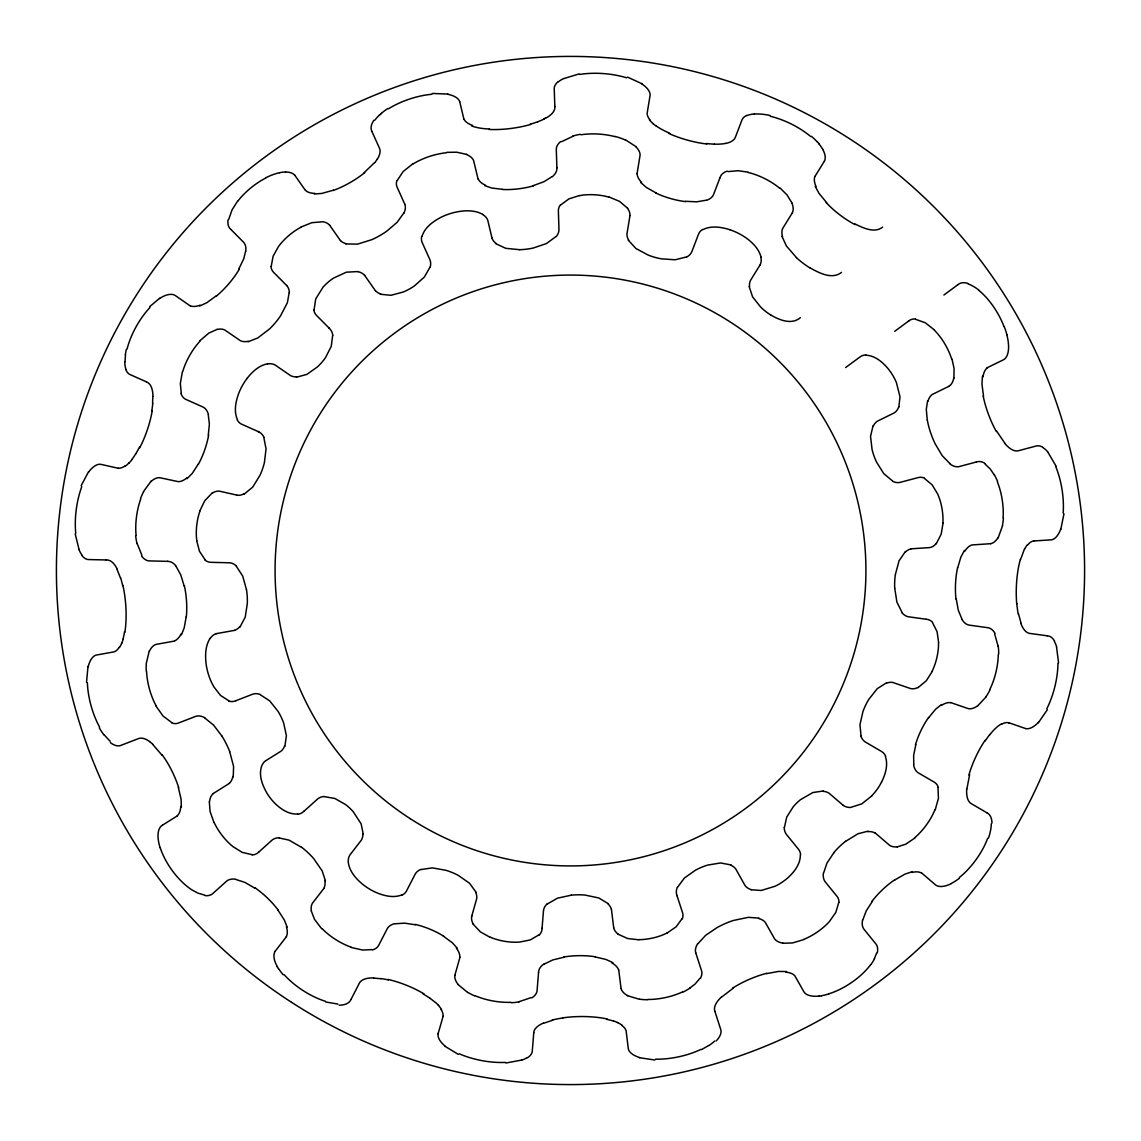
<?xml version="1.0" encoding="UTF-8"?>
<svg xmlns="http://www.w3.org/2000/svg" width="1141" height="1141" viewBox="0 0 1141 1141"><rect width="100%" height="100%" fill="white"/><g stroke="black" fill="none" stroke-linecap="round" stroke-linejoin="round"><path stroke-width="1.5" d="M289.172 292.709L287.361 302.764L280.586 315.772A27.156 8.786 -49.9 0 1 269.704 328.808L257.809 337.95L247.996 341.815M125.011 361.825L125.51 354.651M784.38 827.525L786.734 817.07L793.266 806.744A17.928 6.005 -44.2 0 1 800.597 799.584L812.891 792.524L823.289 790.998M363.266 834.199L361.112 823.802L353.225 811.707A18.613 6.204 43 0 0 345.595 804.576L334.826 798.458L324.286 796.646M181.348 807.129L181.105 799.299L178.367 787.59M209.331 801.795L210.058 811.365L213.923 822.39M152.58 403.557L152.808 396.498M838.735 902.545L835.825 912.386L829.393 921.557A33.203 14.391 -34 0 1 803.92 939.328M943.037 523.12L941.197 534.116L936.319 543.644M538.552 972.446L538.652 971.533A52.786 20.025 4.5 0 1 543.957 963.945M542.046 928.489L543.487 910.618M538.566 972.26L537.126 990.088A48.649 18.755 6.1 0 1 531.934 997.876M542.061 928.303L541.961 929.316A56.394 21.536 5.5 0 1 539.365 934.95M637.035 173.803L640.072 155.304A48.763 18.513 9.5 0 0 635.779 146.661M966.898 788.944L969.636 774.611M629.975 215.563L626.937 234.062A62.113 23.419 10.5 0 0 628.705 240.181M1063.983 513.735L1060.816 529.296M186.183 616.796L184.214 627.864L181.448 634.795M533.76 1032.691L532.305 1050.733A43.501 16.701 5.7 0 1 527.598 1057.721M245.572 251.405L243.746 258.765L238.726 269.176M982.444 376.102L981.945 384.118L983.556 396.341M953.919 378.199L954.061 368.372L951.993 359.073M895.414 574.351L899.051 560.844L905.398 551.517M208.275 435.349L209.374 424.053L208.261 414.711M641.656 83.806A43.643 16.559 9.5 0 1 650.113 95.302L647.161 113.159A46.596 17.472 10.7 0 0 649.899 119.791M823.602 873.008L827.011 863.01L833.829 852.783M454.845 975.341L459.937 957.299M228.656 219.514L232.079 209.844L237.428 201.386M233.249 776.893L233.577 766.367L229.683 751.619M471.632 916.594L471.832 915.795M1002.525 525.773L998.204 537.768M88 666.472L86.545 682.118M957.684 567.918L960.879 557.05L964.416 550.433M438.101 1033.832L438.301 1033.104M443.079 1016.36L438.315 1033.019M862.81 919.874L866.233 910.875L872.494 901.19M182.389 371.681L180.321 383.561L181.262 392.989M915.852 744.574L913.627 755.47L913.798 764.727M471.918 915.524L476.738 898.552A62.698 23.647 16.9 0 0 475.683 892.276M1020.496 559.66L1024.49 548.964M123.214 639.046L121.916 643.025M422.027 236.358C424.694 227.53 432.767 221.668 440.554 217.517A28.14 12.366 -18.8 0 1 457.299 211.827C465.742 210.272 475.127 210.044 482.814 214.422M927.633 400.705L926.292 409.334L927.262 420.088M876.53 953.263L874.363 958.711M898.837 407.023L900.007 396.868L896.398 382.535A25.444 11.039 58.8 0 0 887.698 368.201C882.221 361.811 874.933 355.65 866.147 355.236M429.972 267.208L424.352 277.049L414.511 285.849A20.324 6.661 -29.7 0 1 403.344 291.982L390.949 295.305L380.409 294.25M935.249 809.725L938.43 798.358L938.016 787.604M199.818 510.911L204.695 500.842L212.055 493.097M719.885 177.982L720.271 177.04A49.748 19.169 22.3 0 1 727.259 171.107M719.857 178.067L713.553 194.555A53.884 20.452 20.8 0 1 706.436 200.374M284.879 746.257L286.405 735.674L283.638 722.952A20.923 6.817 63.3 0 0 278.019 711.299L269.675 700.859L260.105 694.598M397.211 180.52L403.201 171.492L412.6 164.004M81.139 485.752L88.584 471.704M149.271 651.069L146.29 663.349A40.705 17.229 75.2 0 0 146.276 671.093M681.976 918.833L676.114 926.834L667.314 932.867M677.54 887.27L684.415 878.014L695.454 870.198A21.479 6.974 -23.6 0 1 707.534 865.12L720.542 862.953L731.153 864.964M881.537 782.227C885.359 774.425 888.34 765.112 885.416 756.526M873.065 425.736L870.54 436.318L872.081 449.583A21.993 7.103 69.5 0 0 876.53 462.076L883.79 473.658L892.69 481.103M403.672 213.21L397.097 222.352L386.984 230.995A28.554 9.085 -29.7 0 1 371.895 239.639L357.561 244.131L345.766 243.932M932.24 671.436L926.292 680.778L918.134 687.552M792.41 212.725L782.569 228.685A56.123 21.109 32.9 0 0 782.541 236.643M1047.338 709.702L1038.438 722.667M143.509 491.543L151.04 481.26M824.487 161.024L815.33 175.814M198.363 463.973L192.259 473.387L187.01 478.692M351.029 999.402L359.329 983.242A48.293 18.327 27.1 0 1 369.584 978.051A47.494 17.4 24.8 0 1 373.706 977.937M815.145 176.128L814.831 176.641A49.263 18.399 33.3 0 0 816.1 186.696M759.749 265.439L760.22 264.655A59.432 22.563 31.8 0 0 760.862 257.039M759.892 265.211L750.364 280.615A65.864 24.86 32.7 0 0 749.551 286.862M210.101 638.304C205.294 645.792 205.095 655.234 206.093 663.82A29.067 12.793 74.3 0 0 214.08 687.139L220.57 695.468L228.842 700.802M286.477 936.604L275.181 951.237M699.875 978.379L695.111 984.013L689.706 988.163M323.859 888.44L312.477 903.187A53.042 20.124 37.8 0 0 311.393 910.946M985.139 740.923L989.689 734.562M697.878 943.792L705.637 935.32L716.933 927.676A30.179 9.499 -23.6 0 1 733.306 920.487L748.425 917.321L759.036 918.134M986.052 696.909L977.452 706.151M928.631 717.703L935.677 709.174L941.453 704.553M247.369 377.985C252.532 371.51 259.207 365.32 267.622 363.779M131.714 460.008L128.962 463.16M374.519 162.65L364.193 172.619M239.967 627.065L245.229 617.153L247.326 603.418A23.704 7.559 85.6 0 0 246.485 589.64M560.716 204.966L568.831 198.933L579.229 195.596M555.995 236.529L546.482 243.532L533.175 248.053A23.505 7.502 -7.6 0 1 519.554 249.694M199.818 340.817L208.774 333.143L217.161 329.335M149.813 306.558L159.612 298.3M871.71 795.99L861.826 803.835L850.501 807.471A62.07 23.562 -49.3 0 1 843.299 805.375M721.526 997.148L733.192 988.22M538.966 934.864L530.223 939.956L519.512 942.081A30.522 13.25 10.5 0 1 490.288 937.217M205.237 895.656A49.79 19.069 48.9 0 0 212.711 893.631L226.674 881.094A53.313 20.238 47.9 0 1 235.702 879.226M252.289 854.951A56.508 21.565 48.7 0 0 258.066 852.684L258.765 852.085M297.887 814.275A65.308 24.902 48.7 0 0 303.406 811.736L304.105 811.137M258.622 852.199L272.014 840.147A61.015 23.148 47.9 0 1 279.146 837.779M303.977 811.251L317.355 799.199A71.484 27.127 47.9 0 1 324.144 796.447M379.568 115.141L381.451 113.472M800.44 317.583C791.84 325.228 779.232 320.036 770.688 314.916M547.238 904.043L557.507 898.167L571.313 895.186M841.53 272.371C832.046 279.859 819.252 272.999 810.21 267.964M216.505 295.633L206.878 302.679L199.761 306.016M882.635 227.159C874.22 233.648 863.01 227.772 854.709 223.864M915.225 837.765L905.726 844.197L897.14 846.936M552.158 176.584L544.015 181.69L533.147 185.669M845.524 841.402L857.946 833.786L867.916 831.176M177.326 815.886L162.464 825.171M908.493 321.149L909.32 320.564M957.656 284.865L958.483 284.294A48.008 18.484 54.9 0 1 967.753 283.325M845.581 367.573L860.157 356.848A63.012 24.032 54.4 0 1 865.962 354.908M894.744 331.289L908.421 321.206M943.907 295.02L957.584 284.922M213.381 793.437L229.255 783.468M561.486 141.726L573.053 136.25M894.943 879.868L904.97 874.12L912.244 871.695M544.271 964.031L552.971 959.881L564.253 957.156M708.732 1045.47L701.501 1049.649M266.138 760.491L281.1 751.12A67.533 25.501 58.9 0 0 284.637 745.943M162.393 825.228L161.765 825.628A47.237 17.928 58 0 0 158.014 834.884A44.827 17.543 55.9 0 0 158.456 840.874A43.914 17.785 54.7 0 0 160.154 847.806M265.981 760.576L265.325 761.018A61.257 23.248 58 0 0 261.218 767.536C258.907 776.194 262.473 785.265 266.709 792.753A23.79 10.255 52.9 0 0 275.452 803.877C281.413 809.482 289.129 814.617 297.673 813.989M949.084 386.228L932.24 394.486A55.938 21.037 65.2 0 0 927.975 401.204M987.293 367.687L1003.795 359.615A45.968 17.443 64 0 0 1008.544 348.704A44.841 17.771 61.4 0 0 1008.273 342.172A44.799 18.456 60.2 0 0 1006.818 334.655M544.129 118.764L546.04 117.723M531.05 997.619L518.941 1001.741M702.913 229.641C711.214 225.39 721.141 227.03 729.698 229.655M301.11 226.988L311.764 222.709L322.746 221.739A53.998 20.495 -34.9 0 1 329.635 225.262M243.946 494.295L252.646 487.193L259.906 475.426A23.062 7.417 -71.6 0 0 264.412 462.576L266.053 448.884L263.828 437.516M898.751 406.895A59.56 22.606 64 0 1 894.13 412.942L877.301 421.229A65.665 24.774 64.9 0 0 873.279 426.078M686.454 256.953L675.144 259.777L661.267 258.822A23.376 7.488 15.2 0 1 648.102 255.056L635.879 248.453L628.263 240.152M563.825 78.586L579.072 73.923M543.715 1023.22L552.643 1020.268M401.746 894.943C393.231 898.295 383.676 895.742 375.603 892.276A26.528 11.524 32.6 0 1 361.198 883.034C354.994 877.686 349.317 870.654 348.276 862.268A61.101 23.191 37.8 0 1 349.959 854.937L361.397 840.061A67.79 25.587 38.7 0 0 362.924 833.985M235.887 700.702L252.603 694.227A64.395 24.432 68.7 0 1 260.034 694.37M236.059 700.645L235.231 700.945A58.719 22.421 69.6 0 1 228.942 701.187M803.863 939.571L792.496 942.951L782.783 943.25M420.986 869.542L432.382 867.887L445.846 870.283A22.692 7.317 21.6 0 1 458.34 875.404L469.579 883.291L476.125 892.348M333.386 190.176L321.99 193.414L314.274 193.999M886.614 682.732L877.215 688.708L868.772 699.404A22.264 7.203 -65.3 0 0 862.981 711.456L859.957 724.649L861.041 736.002M521.58 1060.089L505.905 1062.998M706.165 200.217L696.809 201.814L685.399 201.301M892.718 481.359A63.169 23.975 75 0 0 900.121 482.372L918.248 477.566A57.62 22.007 75.9 0 1 924.41 478.079M950.268 464.216A53.984 20.481 75 0 0 959.153 466.583L976.197 462.034M1042.674 447.201A44.385 17.044 76.1 0 0 1036.042 446.045L1018.428 450.738A47.58 18.056 75 0 1 1007.66 446.459A47.922 17.543 72.7 0 1 1004.807 443.45M976.282 462.019L977.281 461.777A49.819 19.097 76.1 0 1 984.854 463.303M174.516 641.057L156.06 644.394A49.22 18.684 79.9 0 0 149.357 651.283M216.219 633.683L217.018 633.512M766.595 973.63L778.576 971.433L786.52 971.547M234.547 630.374L217.289 633.469M728.029 171.592L738.141 170.708L747.968 172.12M372.094 949.583L362.724 950.068L351.086 947.429M395.171 923.768L404.499 923.14L415.609 924.809M88.157 666.786A44.028 16.716 79.9 0 1 96.172 655.077L114.114 651.839A46.952 17.6 81.1 0 0 119.32 647.09M990.702 543.687L971.989 544.942A52.914 19.754 87.9 0 0 964.644 551.403M819.11 996.207L821.392 995.893M911.017 548.821L929.73 547.58A56.251 21.351 86.3 0 0 936.29 543.473M446.759 152.338L456.728 152.209L466.683 154.392M432.339 93.462L447.928 94.061M1033.889 540.962L1051.417 539.836A43.629 16.559 86.3 0 0 1059.048 532.876A44.128 17.201 84.4 0 0 1060.731 529.11M1034.074 540.948L1033.361 541.005A46.567 17.457 87.5 0 0 1027.513 545.17M296.489 377.2L306.843 374.405L317.326 367.003A19.397 6.432 -49.9 0 0 325.527 357.604L331.247 346.379L332.644 335.639M519.554 249.679L505.791 248.324L495.665 243.618M252.075 854.666L242.206 852.37L232.864 846.551A32.319 13.949 53.1 0 1 214.094 822.433M106.384 559.96L88.827 559.561A43.486 16.701 -87.6 0 1 81.724 555.268M167.47 561.358L168.383 561.401A52.786 20.039 -88.7 0 1 176.256 566.278M106.199 559.96L107.04 559.989A46.638 17.7 -88.7 0 1 117.181 569.031M167.656 561.358L149.642 560.916A48.635 18.755 -87.2 0 1 141.712 556.195M236.287 565.907A61.714 23.419 -88.7 0 0 229.469 562.784L210.728 562.313A56.38 21.536 -87.8 0 1 204.952 560.046M638.775 939.785L627.75 938.544L618.008 934.208M373.906 978.122L380.88 978.707M279.274 837.965L289.115 840.147L301.581 847.378M654.948 1060.003L639.317 1057.707M502.796 189.363L491.685 188.008L484.668 185.626M337.964 1004.08L325.713 1001.983M915.538 319.266L925.308 322.775L934.237 329.82M1047.196 635.808L1047.937 635.922A43.572 16.73 -81.1 0 1 1054.512 640.985M926.321 619.249L927.134 619.392A56.48 21.579 -81.3 0 1 932.611 622.301M961.834 619.363A52.843 20.053 -82.2 0 0 969.094 625.097L987.664 627.693A48.735 18.798 -80.7 0 1 995.009 633.269M926.05 619.221L908.564 616.796A61.785 23.448 -82.2 0 1 902.132 612.945M1047.11 635.794L1030.009 633.455A46.667 17.714 -82.2 0 1 1020.838 623.314M639.516 999.316L627.35 995.665M595.06 956.9L606.056 959.481L612.845 962.633M118.336 468.281L100.622 464.301A43.772 16.616 -77.3 0 0 88.613 472.06M204.952 895.214L197.821 893.103L191.759 889.809A40.891 17.828 53.2 0 1 164.361 857.69A43.016 18.142 53.7 0 1 160.253 847.849M358.131 271.558L346.365 272.171L333.443 278.162A22.963 9.855 -39.9 0 0 322.96 287.275L315.7 298.956L314.089 309.839M235.859 879.469L244.987 882.421L255.056 888.297M237.157 495.151L237.784 495.28A62.356 23.519 -76.3 0 0 243.989 493.853M187.067 477.708A53.156 19.853 -75.7 0 1 178.224 481.645L159.897 477.722A48.92 18.57 -77.3 0 0 151.026 481.488M236.971 495.123L219.486 491.186A56.422 21.408 -77.3 0 0 212.041 493.269M950.539 702.528L968.267 708.618A49.462 18.769 -70.9 0 0 977.48 705.937M751.12 889.766L761.218 890.465L775.153 886.229A24.674 10.654 -34.2 0 0 788.802 876.944C794.806 871.225 800.454 863.694 800.34 855.008M1025.673 728.586L1009.043 722.809M1008.516 722.638L1009.314 722.909M609.109 197.022L619.463 201.329L627.636 208.247M627.521 77.117L642.012 83.764M918.177 687.395A57.079 21.665 -70.9 0 1 910.561 688.551L892.818 682.475A63.14 23.818 -69.9 0 0 886.514 683.159M613.801 1021.01L617.709 1022.536M146.348 381.821L130.359 374.704A44.856 17.215 -64.9 0 1 125.852 369.641M208.446 414.44A54.34 20.624 -66 0 0 203.012 407.052L185.883 399.393A50.347 19.297 -64.9 0 1 180.948 393.474M257.994 431.498L258.822 431.883M146.176 381.75L146.947 382.107A47.865 18.17 -66 0 1 152.652 392.133A47.494 17.386 -68.3 0 1 152.98 396.269M258.166 431.569L241.835 424.281A58.262 22.235 -65.1 0 1 237.242 419.974M490.102 937.317L480.39 931.883L473.101 924.11M171.749 722.567L163.02 716.006L156.017 706.094M458.325 1054.384L444.79 1046.183M625.282 139.701L636.008 146.661M656.075 192.957L646.277 187.381L640.643 182.446M924.467 478.464L932.14 484.839L937.702 494.039A30.122 13.079 80.9 0 1 942.894 523.006M190.205 305.874L175.115 295.419A46.481 17.643 -55.2 0 0 164.974 295.633A44.157 17.286 -57.3 0 0 159.555 298.528M987.036 812.863L971.348 803.706A48.821 18.527 -59.8 0 1 966.812 795.006A47.494 17.415 -62.1 0 1 966.712 789.144M204.767 717.974L213.609 725.148L221.768 735.874M467.639 992.456L457.855 984.369M443.407 936.205L452.392 942.794L457.37 948.314M921.614 872.951L935.763 885.074A47.722 18.113 -49.3 0 0 945.547 885.872A44.171 17.272 -51.3 0 0 951.123 883.705M656.218 126.166L652.894 123.599M984.911 463.902L990.274 469.022L994.125 474.699M875.318 833.073L889.566 845.281A53.855 20.438 -49.3 0 0 897.225 846.807M843.27 805.403L829.036 793.195A68.888 26.015 -48.4 0 0 823.06 791.326M950.225 463.902L942.166 455.601L935.121 443.749A31.406 9.841 69.5 0 1 927.333 420.145M780.102 188.051L787.005 194.911L792.196 203.34M110.206 741.365L103.902 734.562M435.648 1002.511L438.615 1005.421M796.475 257.581L786.463 246.071L781.984 236.387M152.751 744.431L162.222 755.442M608.424 903.772L598.783 897.967L585.133 895.086A23.847 7.602 -1.2 0 0 571.299 895.157M205.009 559.646L199.433 551.203L196.708 540.62M245.814 251.234A52.4 19.882 -44.9 0 0 243.575 242.22L231.195 229.769M329.164 328.137L329.792 328.808A70.157 26.628 -44.9 0 1 332.83 335.497M329.293 328.28L316.685 315.586A64.381 24.546 -44.1 0 1 313.804 310.067M236.258 566.164L242.705 576.077L246.47 589.655M230.81 229.384L230.368 228.899A49.02 18.869 -43.6 0 1 227.986 219.971M826.683 202.684L818.996 193.342L815.202 186.354M321.591 928.631L314.531 919.389L311.251 910.875M286.676 285.521L273.569 272.3A55.709 21.265 -44.1 0 1 270.959 266.509M817.512 141.969L819.138 143.866M1004.807 443.164L996.478 430.884M932.511 622.686L937.089 631.686L938.615 642.469M305.403 190.376L294.863 175.329M839.034 902.346A55.481 21.18 -38.5 0 0 837.08 896.441L825.328 881.993A59.888 22.734 -39.3 0 1 823.346 873.165M877.258 952.878A48.778 18.769 -38 0 0 875.76 943.735L864.008 929.287A52.6 19.968 -39.3 0 1 862.567 920.017M329.663 225.248L340.432 240.594M364.621 275.352L375.389 290.713M902.203 612.688L896.912 602.12L894.715 588.171M1048.265 452.834L1056.195 466.369M277.905 910.062L284.294 919.917L287.175 927.134M176.199 566.592L180.834 575.035L184.186 586.146M141.912 555.296L137.105 543.43M277.192 966.669L278.39 968.638M961.92 619.05L958.269 610.15L956.201 598.725M785.807 972.132A49.705 18.57 -27.5 0 1 794.935 975.94L804.034 992.042A46.524 17.657 -29 0 0 815.088 996.264A44.77 17.529 -31.1 0 0 819.252 996.036M117.067 569.388L120.532 578.145M994.71 634.139L998.161 646.434M237.442 419.631C233.634 411.202 235.759 401.447 238.811 393.117A27.199 11.852 -60.5 0 1 247.397 378.042M371.966 131.572L379.44 148.13A48.935 18.57 -24.3 0 1 377.2 159.341M404.713 204.039L397.082 187.053A51.488 19.668 -23.5 0 1 396.84 180.635M79.014 549.377L75.206 533.888M1020.981 622.972L1018.542 613.887M677.298 887.313A63.739 24.189 -18.1 0 0 676.727 894.758L677.027 895.728M716.12 1040.991A44.67 17.543 -15.9 0 0 720.413 1028.483L714.865 1011.254M676.941 895.457L682.518 912.586A58.134 22.192 -17.2 0 1 682.375 918.762M478.022 178.923L473.686 160.81A49.534 18.798 -13.3 0 0 466.484 154.491M492.099 238.512L491.871 237.628M459.709 101.606L463.931 119.334M1056.552 647.118L1058.577 662.892M761.004 257.096C758.922 248.695 752.29 242.334 745.472 237.471A27.812 12.166 26.4 0 0 729.712 229.726M695.753 952.821L701.53 970.663A50.233 19.254 -17 0 1 700.446 978.293M491.857 237.528L487.792 220.398A57.15 21.693 -13.3 0 0 482.657 214.479M621.046 988.505L618.736 969.907M613.687 927.719L611.419 909.249M325.413 880.795L322.176 870.883L313.761 858.702A26.229 8.529 43 0 0 301.581 847.264M639.645 1057.55A43.829 16.63 -6.9 0 1 628.334 1048.907L626.124 1030.879A46.724 17.514 -5.7 0 0 621.645 1025.345M749.181 286.676L752.618 296.931L760.719 307.129A20.025 6.604 37.1 0 0 770.688 314.959M558.12 81.624A43.543 16.73 -0.8 0 0 554.241 88.955L554.826 106.612M556.894 167.584L556.894 168.497A52.871 20.067 -2 0 1 552.486 176.627M554.811 106.427L554.826 107.111A46.695 17.728 -1.9 0 1 546.396 117.808M556.894 167.77L556.309 149.756A48.692 18.784 -0.4 0 1 560.573 141.57M271.244 266.295L273.084 256.283L278.361 246.741A31.278 13.45 -39.8 0 1 301.081 227.159M854.994 224.592A37.91 12.251 37.4 0 1 826.241 202.627M822.675 149.257A45.84 17.4 31.8 0 1 824.458 161.009M818.896 143.823A44.285 17.557 29.2 0 1 822.704 149.271M811.465 136.335A44.713 18.727 27.6 0 1 817.284 141.955M770.275 116.282A47.38 20.695 26.9 0 1 810.695 136.521M769.861 115.426A46.424 19.868 25.5 0 0 761.618 114.171A45.255 18.498 24.4 0 0 754.344 114.071M746.927 115.583A44.356 17.429 23.1 0 1 754.215 113.986M746.699 115.469A44.47 17.072 21.9 0 0 741.892 120.176L735.389 137.205A47.494 18.028 20.8 0 1 725.619 143.438M725.576 143.395A47.508 17.386 18.5 0 1 721.483 143.98A46.496 16.259 17.2 0 1 714.352 144.165M714.323 144.123A45.255 14.919 16.1 0 1 706.407 143.509M706.878 144.008A44.085 13.749 15.5 0 1 668.983 133.54M669.796 133.283A46.239 14.89 14.6 0 1 662.636 129.874A47.266 16.159 13.7 0 1 656.517 126.152M653.108 123.585A47.865 17.671 11.5 0 1 649.457 119.791M579.614 74.436A51.088 22.635 4.3 0 1 626.623 77.802M558.562 81.696A44.014 17.329 0.4 0 1 563.64 78.529M544.428 118.821A47.294 16.473 -5.7 0 1 537.81 121.759M537.768 121.745A46.339 15.19 -6.8 0 1 530.123 124.241M530.608 124.455A44.385 13.749 -7.4 0 1 488.976 129.461M489.603 128.99A45.497 14.705 -8.3 0 1 484.412 128.676A46.638 16.003 -9.2 0 1 477.394 127.607A47.523 17.144 -10.5 0 1 471.59 125.909M472.602 125.424A47.309 17.472 -11.3 0 1 464.087 119.306M447.629 94.247A44.285 16.801 -13.3 0 1 459.695 101.606M388.525 108.78A47.908 21.094 -18.4 0 1 431.826 94.275M381.222 113.458A45.055 19.183 -19.8 0 1 387.812 108.523M374.876 120.119A44.371 17.828 -21.3 0 1 379.325 115.141M371.98 131.5A45.554 17.714 -22.5 0 1 373.834 120.318M377.115 159.355A48.136 17.657 -26.6 0 1 374.776 162.607M364.692 172.633A38.566 12.28 -29.5 0 1 333.201 190.504M314.887 193.371A51.117 19.112 -33.5 0 1 305.588 190.404M285.507 172.02A47.865 18.17 -34.9 0 1 294.763 175.258M279.616 172.705A44.913 17.557 -37 0 1 285.535 172.006M279.631 172.69A43.558 17.6 -38.2 0 0 272.884 174.673A42.288 17.771 -39.1 0 0 265.767 177.782M237.613 201.386A39.578 17.186 -39.7 0 1 265.71 178.082M239.439 268.934A36.74 11.952 -49.7 0 1 216.433 296.032M200.146 305.175A49.919 18.641 -53.7 0 1 190.276 305.774M127.079 349.06A46.382 20.196 -60.1 0 1 149.956 307.485M125.325 354.794A45.968 19.625 -61.4 0 1 126.309 349.46M125.981 369.413A44.485 17.472 -63.8 0 1 124.754 362.111M152.751 403.372A44.784 14.804 -70.7 0 1 151.71 411.188M152.238 410.731A43.515 13.621 -71.3 0 1 139.758 447.743M139.559 446.93A45.982 14.833 -72.2 0 1 135.765 453.847M135.736 453.79A47.18 16.145 -73.1 0 1 131.7 459.709M128.962 462.932A47.965 17.714 -75.3 0 1 124.968 466.355M124.997 465.927A46.767 17.543 -76.1 0 1 118.364 468.224M75.762 533.375A50.974 22.563 -82.5 0 1 81.767 486.694M81.81 554.826A44.043 17.329 -86.4 0 1 78.943 549.563M120.618 577.888A46.453 15.218 86.5 0 1 122.686 585.69M122.886 585.29A44.827 13.877 85.9 0 1 124.854 632.371M124.526 631.743A46.852 16.045 84 0 1 123.1 638.775M121.83 642.811A47.836 17.671 81.9 0 1 119.463 647.503M99.595 727.117A48.749 21.508 74.7 0 1 87.372 682.689M103.874 734.79A45.611 19.468 73.3 0 1 99.281 727.858M110.349 742.634A45.098 17.543 70.6 0 0 121.445 745.159L138.46 738.612A48.421 18.37 68.7 0 1 149.571 741.536M149.571 741.607A48.05 17.614 66.4 0 1 152.709 744.16M162.264 754.9A39.65 12.565 63.6 0 1 178.723 787.803M180.749 806.473A50.375 18.826 59.5 0 1 177.354 815.701M254.956 887.769A35.514 11.524 43.1 0 1 278.19 910.133M286.377 926.706A50.603 18.912 39.2 0 1 286.377 936.533M275.195 951.252A47.123 17.885 37.8 0 0 274.867 961.221A44.157 17.272 35.7 0 0 277.406 966.727M283.182 974.742A43.6 17.899 34.1 0 1 278.604 968.695M325.413 1001.285A45.255 19.383 33.2 0 1 284.18 974.714M350.943 999.43A45.198 17.743 29.3 0 1 339.162 1005.235M380.709 978.536A44.228 14.662 22.5 0 1 388.396 979.962M387.983 979.42A42.816 13.464 21.9 0 1 423.91 993.811M423.111 993.968A45.654 14.762 21 0 1 429.758 998.133M429.701 998.147A47.038 16.131 20.1 0 1 435.334 1002.483M438.401 1005.406A48.093 17.771 17.9 0 1 441.553 1009.585M441.125 1009.528A47.009 17.628 17.1 0 1 443.022 1016.274M445.133 1046.183A43.957 16.687 15.9 0 1 438.13 1033.832M505.42 1062.414A50.703 22.421 10.8 0 1 459.295 1053.813M527.171 1057.593A44.071 17.343 6.9 0 1 521.765 1060.174M533.731 1032.691A46.624 17.7 4.5 0 1 543.358 1023.092M552.158 1020.054A46.382 15.19 -0.3 0 1 562.912 1017.972M562.727 1017.858A45.07 13.934 -0.9 0 1 607.197 1018.999M606.541 1019.298A47.038 16.088 -2.8 0 1 613.516 1021.109M617.495 1022.607A47.765 17.643 -4.9 0 1 622.073 1025.231M700.959 1049.378A49.462 21.864 -12.1 0 1 655.59 1059.19M714.665 1041.02A44.77 18.285 -14.6 0 1 708.975 1045.513M714.808 1011.14A47.965 18.199 -18.1 0 1 718.431 1000.172A47.993 17.571 -20.5 0 1 721.255 997.177M732.608 988.149A40.662 12.822 -23.4 0 1 766.852 973.273M828.865 993.911A44.328 18.227 -32.7 0 1 821.52 995.708M828.908 993.797A43.857 18.541 -33.4 0 0 836.567 990.901A42.188 18.47 -33.9 0 0 870.612 964.673M874.534 958.654A42.445 17.329 -35.7 0 1 870.868 964.63M872.009 901.276A34.472 11.267 -44 0 1 895.015 879.64M911.787 872.466A51.359 19.197 -47.9 0 1 921.529 873.05M959.353 878.27A43.03 17.4 -52.5 0 1 951.18 883.505M987.664 838.278A44.114 18.826 -53.8 0 1 959.353 877.529M988.548 837.908A45.027 18.855 -55.6 0 0 990.559 830.406A44.87 18.028 -56.8 0 0 991.272 823.816M987.008 812.891A45.711 17.771 -58 0 1 992 823.06M968.894 775.096A42.017 13.278 -65 0 1 985.068 740.366M989.689 734.861A46.881 16.102 -66.8 0 1 994.324 729.527A47.908 17.286 -68 0 1 998.874 725.562A48.264 17.828 -68.9 0 1 1001.727 723.779M1001.655 724.193A47.323 17.757 -69.7 0 1 1008.487 722.695M1038.438 722.339A44.199 16.773 -70.9 0 1 1025.745 728.571M1057.964 663.349A50.304 22.207 -76 0 1 1046.839 708.704M1054.37 641.413A44.114 17.357 -79.9 0 1 1056.637 646.947M1018.3 614.371A46.325 15.175 -87 0 1 1016.831 603.518M1016.702 603.703A45.184 13.977 -87.6 0 1 1020.368 559.29M1024.547 549.178A47.737 17.614 88.3 0 1 1027.428 544.742M1055.867 466.926A50.061 22.164 81.1 0 1 1063.17 513.051M1042.703 447.457A44.043 17.3 77.3 0 1 1048.279 452.449M996.364 431.512A41.604 13.05 69.7 0 1 983.185 396.055M983.014 376.872A49.092 18.327 65.5 0 1 987.35 367.787M1004.308 326.725A44.741 19.212 59.4 0 1 1006.861 334.684M979.32 290.755A43.429 19.083 59 0 1 1004.051 326.683M979.292 290.47A42.859 17.543 57.2 0 0 973.43 286.405A44.185 17.443 56 0 0 968.039 283.924M810.224 268.078A28.054 9.014 37.1 0 1 796.389 257.595M792.011 203.269A51.388 19.511 31.8 0 1 792.367 212.697M748.125 172.462A37.296 16.216 26.7 0 1 779.603 188.165M685.684 201.643A33.631 10.711 15.4 0 1 655.833 193.014M641.641 182.432A52.957 19.768 11.1 0 1 637.177 173.831M615.142 136.449A41.133 17.457 4.8 0 1 624.954 139.844M580.912 134.781A40.22 17.728 4.1 0 1 614.97 136.62M572.753 136.079A41.204 17.942 3.3 0 1 580.398 134.296M533.475 185.826A33.802 10.711 -7.5 0 1 502.611 189.506M485.567 185.241A53.67 20.053 -11.8 0 1 478.207 179.009M412.828 164.09A37.724 16.502 -18.6 0 1 446.502 152.751M404.727 204.039A55.595 21.094 -24.4 0 1 403.985 213.125M346.065 243.661A58.533 22.078 -34 0 1 340.489 240.551M286.676 285.521A59.917 22.734 -44.9 0 1 289.358 292.581M248.267 341.273A56.879 21.394 -54.1 0 1 240.409 340.703L225.048 330.177A52.301 19.853 -55.2 0 0 217.09 329.478M182.731 371.538A36.512 15.817 -60.2 0 1 199.889 341.302M208.632 435.078A33.217 10.611 -71.4 0 1 198.406 464.202M140.471 498.802A41.062 17.415 -82 0 1 143.566 491.714M136.093 535.486A40.135 17.671 -82.6 0 1 140.7 499.13M137.006 543.572A41.347 17.771 -83.7 0 1 135.679 535.871M184.371 585.818A34.087 10.782 85.8 0 1 186.311 616.981M181.105 633.868A53.342 19.925 81.4 0 1 174.487 640.914M156.132 705.851A38.38 16.83 74.6 0 1 146.561 671.293M171.849 722.952A50.917 19.454 69.6 0 0 178.167 723.137L195.653 716.377A54.982 20.866 68.7 0 1 204.71 717.66M221.782 735.845A29.395 9.299 63.3 0 1 229.712 751.634M232.878 776.451A57.464 21.622 59.1 0 1 229.213 783.382M209.473 801.952A52.928 20.082 58 0 1 213.41 793.48M324.9 880.51A57.706 21.708 38.9 0 1 323.859 888.283M350.972 947.101A35.656 15.389 32.8 0 1 322.062 928.589M372.565 949.925A50.86 19.483 28.2 0 0 378.698 945.304L387.298 928.631A54.854 20.823 27.1 0 1 394.914 923.582M415.353 924.438A32.704 10.483 21.8 0 1 443.635 936.176M456.386 948.214A53.427 19.953 17.5 0 1 459.794 957.256M458.083 984.383A49.163 18.655 15.9 0 1 454.888 975.355M474.685 995.893A40.834 17.3 11.2 0 1 467.81 992.413M510.954 1002.311A39.935 17.557 10.6 0 1 475.027 995.679M519.084 1001.855A41.318 17.757 9.6 0 1 511.311 1002.739M563.925 956.957A34.259 10.839 -1 0 1 595.274 956.771M611.89 962.918A53.085 19.825 -5.3 0 1 618.593 969.921M627.564 995.594A48.963 18.584 -6.9 0 1 621.089 988.505M647.304 999.758A40.962 17.357 -11.6 0 1 639.645 999.202M682.817 991.771A38.951 17.115 -12.2 0 1 647.518 999.473M689.863 988.192A39.992 17.086 -13.3 0 1 683.217 991.971M695.739 952.821A54.44 20.666 -18.1 0 1 697.565 943.835M758.565 918.491A56.665 21.308 -27.9 0 1 765.354 922.484L774.568 938.815A52.186 19.811 -29 0 0 782.94 943.122M833.729 852.783A25.273 8.272 -44.2 0 1 845.538 841.331M867.602 831.646A58.605 22.05 -48.2 0 1 875.261 833.144M934.921 809.81A34.729 14.947 -54.1 0 1 915.196 837.323M938.259 787.304A51.63 19.725 -58.9 0 0 934.45 782.27L918.362 772.885A55.453 21.051 -59.8 0 1 913.599 764.969M915.467 744.802A32.119 10.34 -65.1 0 1 928.617 717.475M941.282 705.523A53.784 20.096 -69.3 0 1 950.496 702.671M989.86 690.12A40.548 17.158 -75.5 0 1 986.009 696.737M998.275 654.421A39.621 17.386 -76.2 0 1 989.675 689.763M998.261 646.305A41.233 17.714 -77.2 0 1 998.717 654.078M955.958 599.054A34.344 10.868 -87.7 0 1 957.57 567.69M998.133 537.539A48.792 18.513 86.3 0 1 990.702 543.644M1003.395 517.985A41.162 17.457 81.6 0 1 1002.426 525.63M997.348 481.844A39.422 17.343 81 0 1 1003.11 517.743M994.182 474.542A40.377 17.286 79.9 0 1 997.591 481.431M953.79 378.042A51.53 19.554 64 0 1 949.055 386.2M934.222 329.977A34.273 14.819 59 0 1 951.623 358.93M909.32 320.564A54.554 20.823 54.4 0 1 915.353 318.938M702.556 229.455A57.735 22.05 21.7 0 0 698.549 234.147L691.831 251.662A63.069 23.932 20.8 0 1 686.682 257.067M627.464 208.247A56.223 21.337 9.5 0 1 629.946 215.549M579.314 195.667A30.736 13.364 4 0 1 608.952 197.151M560.317 204.938A56.451 21.565 -1 0 0 558.377 210.828L558.962 229.569A61.814 23.462 -2 0 1 556.252 236.558M496.078 243.475A63.026 23.776 -12.4 0 1 492.17 238.498M421.657 236.472A59.389 22.663 -23.5 0 0 422.213 242.605L429.9 259.706A65.151 24.731 -24.4 0 1 430.2 267.137M380.709 294.007A68.617 25.915 -34 0 1 375.446 290.67M358.017 271.658A62.227 23.619 -34.9 0 1 364.592 275.38M296.689 376.844A66.777 25.202 -54.3 0 1 290.556 375.617L275.095 364.992A60.231 22.863 -55.2 0 0 267.55 363.908M258.836 431.883A63.625 24.146 -66 0 1 263.956 437.303M196.78 540.534A30.664 13.335 -82.7 0 1 199.932 511.082M239.838 626.637A62.612 23.619 80.8 0 1 234.661 630.274M210.158 638.461A56.765 21.551 79.9 0 1 216.219 633.726M402.074 895.157A58.861 22.478 28 0 0 406.538 890.907L415.124 874.234A64.267 24.389 27.1 0 1 420.787 869.399M473.273 924.139A56.708 21.522 15.9 0 1 471.675 916.608M543.487 910.618A61.7 23.419 4.5 0 1 546.981 903.986M607.996 903.872A62.299 23.49 -5.9 0 1 611.348 909.249M618.165 934.165A56.465 21.437 -6.9 0 1 613.758 927.847M667.271 932.853A29.766 12.908 -12.3 0 1 638.874 939.642M730.81 865.206A66.549 25.116 -28.1 0 1 735.774 869.014L744.959 885.373A60.373 22.906 -29 0 0 751.249 889.666M800.64 854.809A64.11 24.446 -38.5 0 0 798.4 849.146L786.563 834.599A70.385 26.714 -39.3 0 1 784.195 827.653M881.465 782.227A25.801 11.168 -54.4 0 1 871.681 795.919M885.644 756.212A59.56 22.734 -58.9 0 0 881.636 751.548L865.448 742.078A65.008 24.674 -59.8 0 1 860.899 736.202M938.53 642.554A30.279 13.136 -76.3 0 1 932.14 671.25M894.687 588.185A23.904 7.616 -87.9 0 1 895.4 574.337M905.469 551.944A62.07 23.405 87.3 0 1 911.031 548.907M410.232 818.668A295.419 295.419 0 0 0 865.548 585.219A295.419 295.419 0 0 0 435.719 307.614A295.419 295.419 0 0 0 410.232 818.668M291.597 1002.354A514.092 514.092 0 0 0 1083.95 596.115A514.092 514.092 0 0 0 335.953 113.03A514.092 514.092 0 0 0 291.597 1002.354"/></g></svg>
